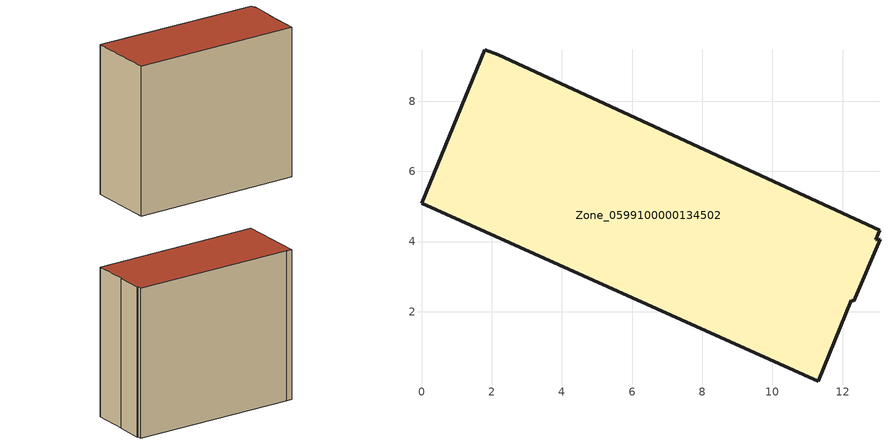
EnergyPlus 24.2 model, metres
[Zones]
Zone_0599100000134502
 floor ground (C_G): 13.06,4.33 12.95,4.05 13.06,4.06 12.32,2.3 12.24,2.33 11.3,0.02 0,5.09 1.8,9.47 2.19,9.32 z0
 wall outside (C_F): 1.8,9.47 0,5.09 11.3,0.02 12.24,2.33 12.32,2.3 13.06,4.06 12.95,4.05 13.06,4.33 2.19,9.32 1.8,9.47 z0:11.06
 roof outside (C_R): 13.06,4.33 2.19,9.32 1.8,9.47 0,5.09 11.3,0.02 12.24,2.33 12.32,2.3 13.06,4.06 12.95,4.05 z11.06
[BUILDING]
Pand.0599100000134502: North Axis=0; Terrain=City; Loads Convergence Tolerance Value=0.04; Temperature Convergence Tolerance Value=0.4; Solar Distribution=FullExterior; Maximum Number of Warmup Days=25; Minimum Number of Warmup Days=1
[Site:Location]
Rotterdam.The.Hague.AP_ZH_NLD Design_Conditions: Latitude=51.96; Longitude=4.45; Time Zone=1; Elevation=-4.5
[SITE:GROUNDTEMPERATURE:BUILDINGSURFACE]
18, 18, 18, 18, 18, 18, 18, 18, 18, 18, 18, 18
[MATERIAL] Thermal Absorptance=0.9; Solar Absorptance=0.7; Visible Absorptance=0.7
Name | Roughness | Thickness | Conductivity | Density | Specific Heat
G.TI.1946 | MediumSmooth | 0.15 | 1 | 540 | 1210
F.TI.1946 | Rough | 0.3 | 0.857143 | 1920 | 840
R.TI.1946 | MediumRough | 0.2 | 0.1 | 1500 | 1000
[CONSTRUCTION]
C_G: G.TI.1946
C_F: F.TI.1946
C_R: R.TI.1946
[ZONE]
Zone_0599100000134502: Type=1; Multiplier=1; Ceiling Height=Autocalculate; Volume=Autocalculate; Floor Area=autocalculate; Part of Total Floor Area=Yes
[ZONEINFILTRATION:DESIGNFLOWRATE]
Infil_Zone_0599100000134502: Zone or ZoneList or Space or SpaceList=Zone_0599100000134502; Schedule=AlwaysOn; Design Flow Rate Calculation Method=Flow/Area; Flow Rate per Floor Area=0.003; Constant Term Coefficient=1; Temperature Term Coefficient=0; Velocity Term Coefficient=0; Velocity Squared Term Coefficient=0
[HVACTEMPLATE:ZONE:IDEALLOADSAIRSYSTEM]
Zone_0599100000134502: Maximum Heating Supply Air Temperature=50; Minimum Cooling Supply Air Temperature=13; Maximum Heating Supply Air Humidity Ratio=0.0156; Minimum Cooling Supply Air Humidity Ratio=0.0077; Heating Limit=NoLimit; Cooling Limit=NoLimit; Dehumidification Control Type=ConstantSensibleHeatRatio; Cooling Sensible Heat Ratio=0.7; Dehumidification Setpoint=60; Humidification Control Type=None; Humidification Setpoint=30; Outdoor Air Method=None; Outdoor Air Flow Rate per Person=0.00944; Outdoor Air Flow Rate per Zone Floor Area=0; Outdoor Air Flow Rate per Zone=0; Demand Controlled Ventilation Type=None; Outdoor Air Economizer Type=NoEconomizer; Heat Recovery Type=None; Sensible Heat Recovery Effectiveness=0.7; Latent Heat Recovery Effectiveness=0.65
[ZONECONTROL:THERMOSTAT]
ThermostatControl_Zone_0599100000134502: Zone or ZoneList=Zone_0599100000134502; Control Type Schedule=DualSetpointControlType; Control 1=Thermostat_Zone_0599100000134502; Temperature Difference Between Cutout And Setpoint=0
[THERMOSTATSETPOINT:DUALSETPOINT]
Thermostat_Zone_0599100000134502: Heating Setpoint Temperature Schedule=HeatingSetpoint_Zone_0599100000134502; Cooling Setpoint Temperature Schedule=CoolingSetpoint_Zone_0599100000134502
[SCHEDULE:COMPACT]
HeatingSetpoint_Zone_0599100000134502: Through: 12/31, For: AllDays, Until: 24:00, 21
CoolingSetpoint_Zone_0599100000134502: Through: 12/31, For: AllDays, Until: 24:00, 24
DualSetpointControlType: Through: 12/31, For: AllDays, Until: 24:00, 4
AlwaysOn: Through: 12/31, For: AllDays, Until: 24:00, 1
